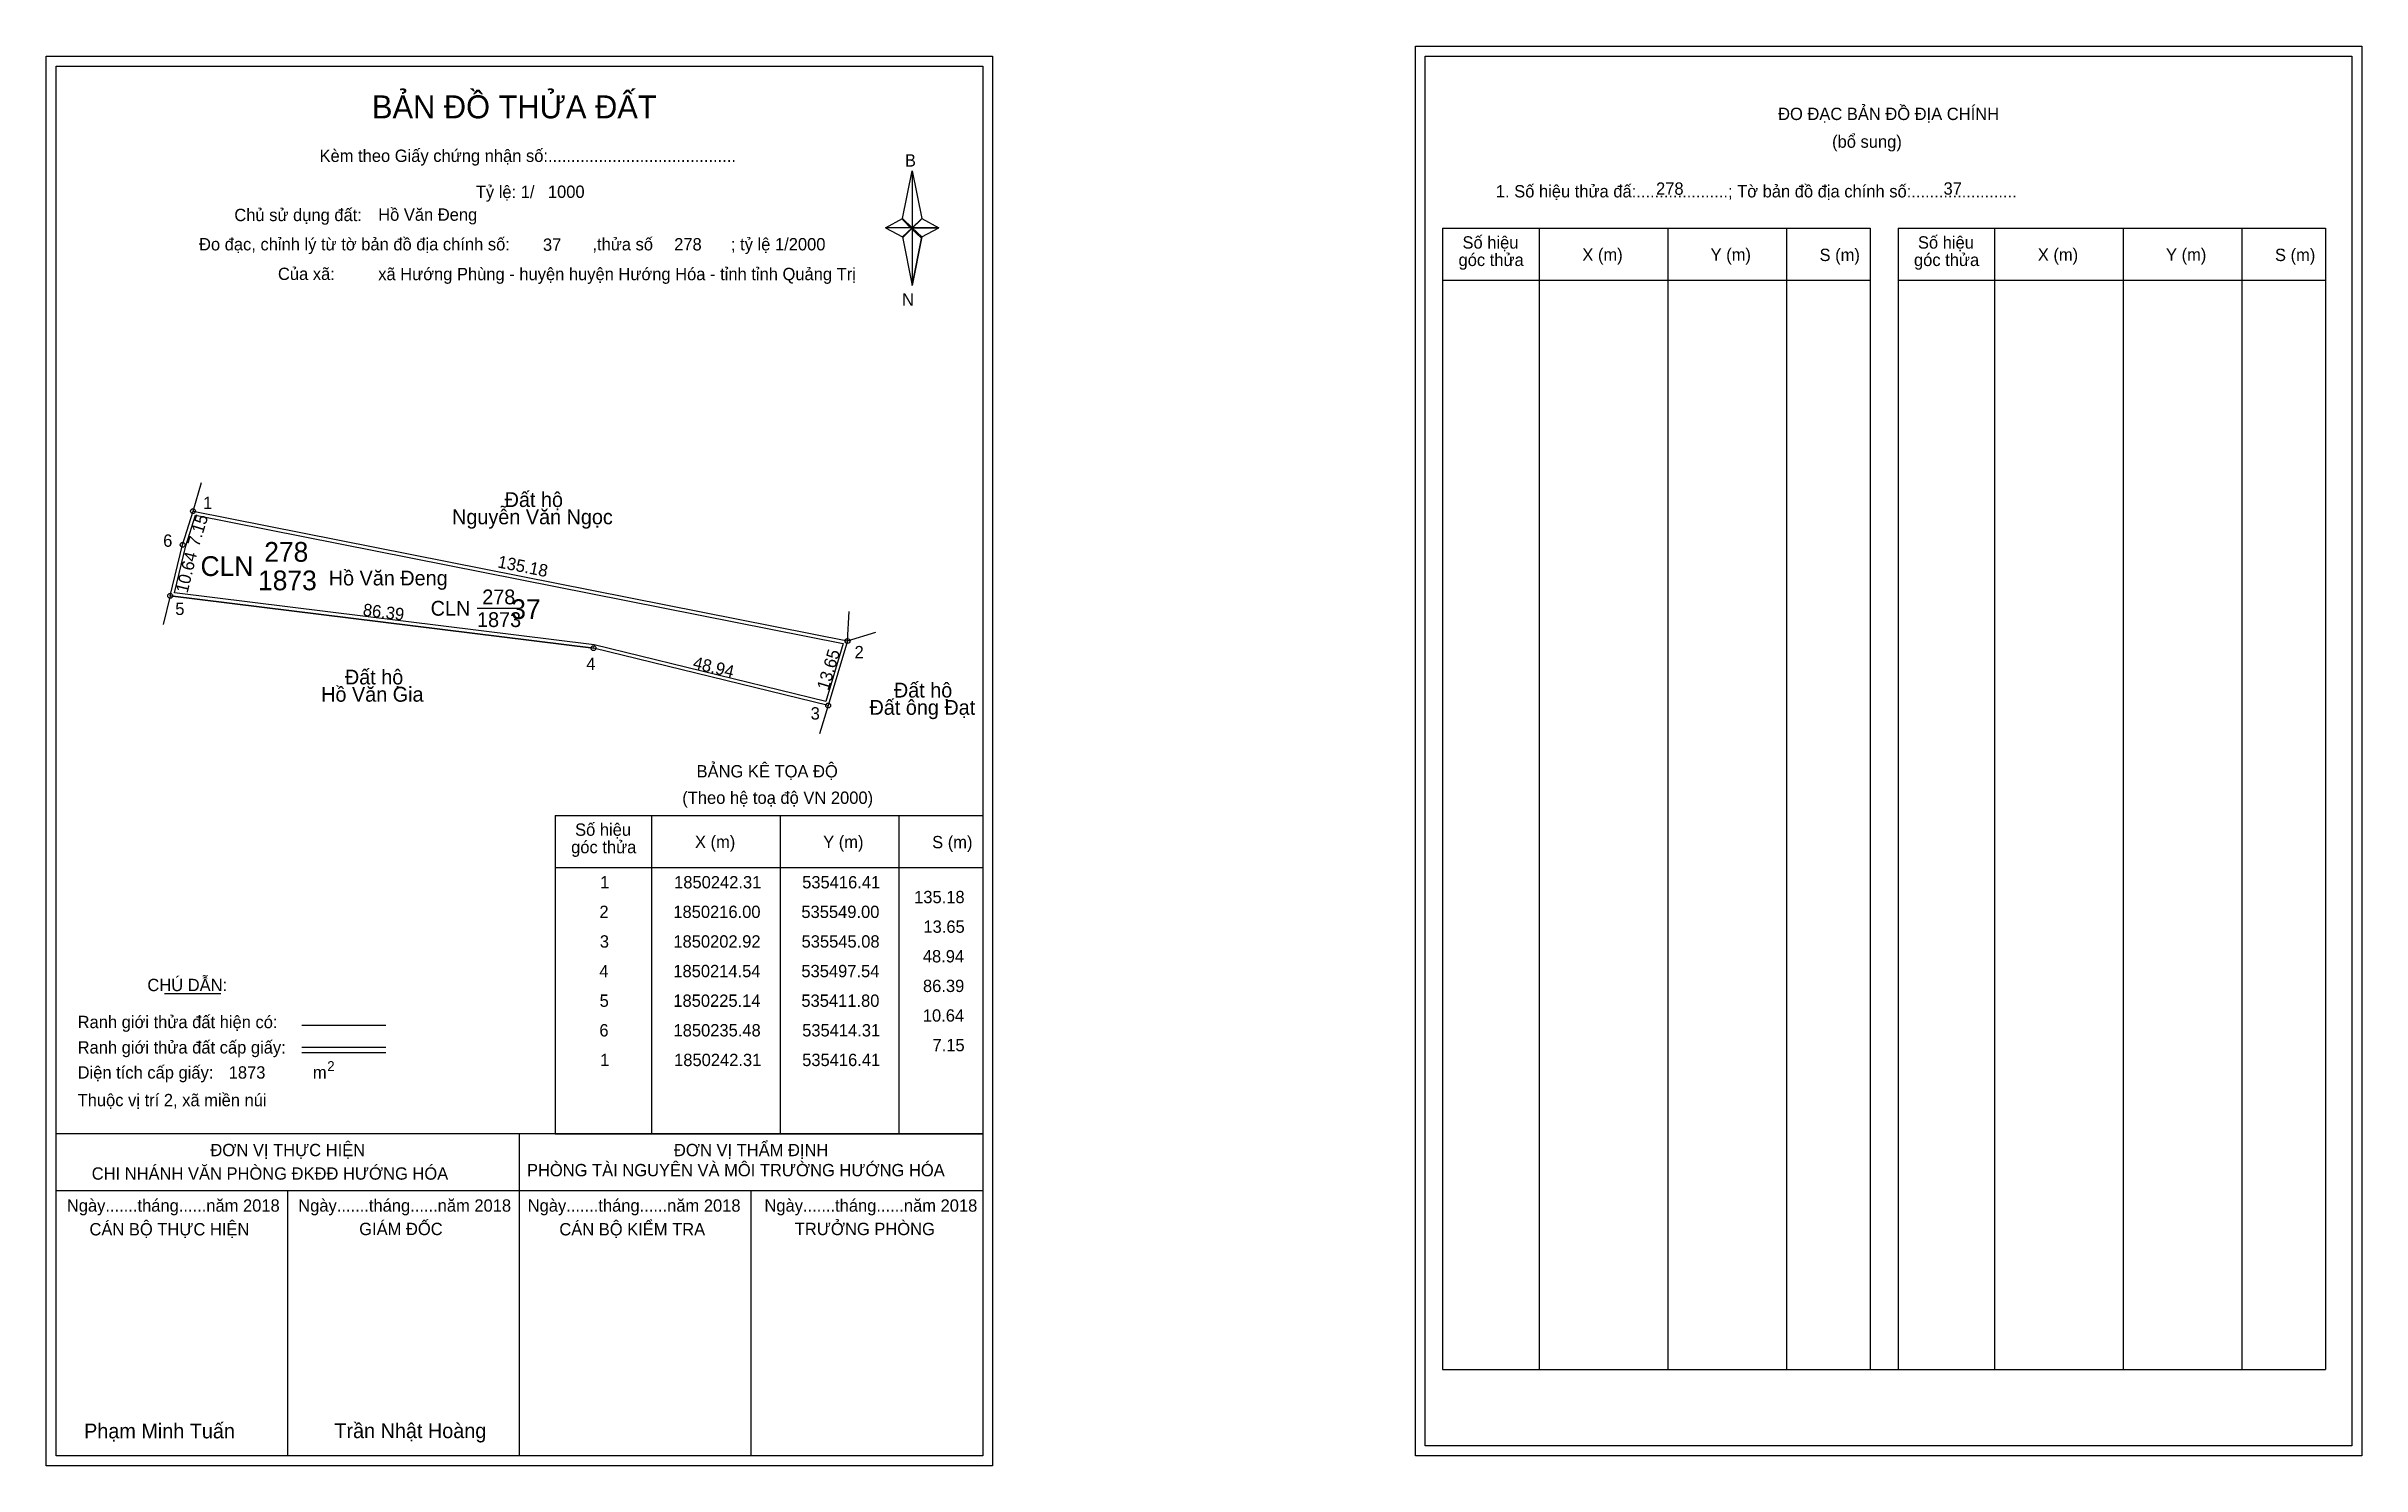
# Model space of a CAD drawing. Extents: x 535387 to 535856, y 1850049 to 1850336.
import ezdxf

# ---------------------------------------------------------------- set-up
doc = ezdxf.new("R2010")
doc.units = 0
for name, color, linetype in [('Level 1', 7, 'Continuous'), ('Level 10', 7, 'Continuous'), ('Level 11', 7, 'Continuous'), ('Level 13', 7, 'Continuous'), ('Level 2', 7, 'Continuous'), ('Level 27', 7, 'Continuous'), ('Level 3', 7, 'Continuous'), ('Level 36', 7, 'Continuous'), ('Level 4', 7, 'Continuous'), ('Level 49', 7, 'Continuous'), ('Level 5', 7, 'Continuous'), ('Level 53', 7, 'Continuous'), ('Level 55', 7, 'Continuous'), ('Level 6', 7, 'Continuous'), ('Level 63', 7, 'Continuous'), ('Level 7', 7, 'Continuous'), ('Level 9', 7, 'Continuous')]:
    doc.layers.add(name, color=color, linetype=linetype)

msp = doc.modelspace()

# ---------------------------------------------------------------- linework, layer by layer
at = {"layer": 'Level 1'}
for p, q in [((535666.02, 1850334.48), (535666.02, 1850334.48)), ((535388.7, 1850332.48), (535388.7, 1850332.48)), ((535560.12, 1850301.6), (535562.09, 1850311.24)), ((535562.09, 1850311.24), (535562.09, 1850299.71)), ((535562.09, 1850311.24), (535564.05, 1850301.6)), ((535556.67, 1850299.71), (535560.12, 1850301.6)), ((535560.12, 1850301.6), (535562.09, 1850299.71)), ((535561.94, 1850299.49), (535560.12, 1850301.38)), ((535563.91, 1850301.38), (535561.94, 1850299.49)), ((535561.94, 1850299.49), (535563.91, 1850301.38)), ((535564.05, 1850301.6), (535562.09, 1850299.71)), ((535562.09, 1850299.71), (535560.12, 1850297.87)), ((535561.94, 1850299.49), (535560.12, 1850297.65)), ((535560.12, 1850297.65), (535561.94, 1850299.49)), ((535560.12, 1850297.87), (535562.09, 1850288.01)), ((535563.91, 1850297.65), (535561.94, 1850299.49)), ((535562.09, 1850299.71), (535562.09, 1850288.01)), ((535562.09, 1850299.71), (535567.5, 1850299.71)), ((535562.09, 1850299.71), (535564.05, 1850297.87)), ((535564.05, 1850297.87), (535562.09, 1850288.01)), ((535564.05, 1850297.87), (535567.5, 1850299.71)), ((535669.55, 1850299.62), (535756.15, 1850299.62)), ((535689.14, 1850068.36), (535689.14, 1850299.62)), ((535715.21, 1850068.36), (535715.21, 1850299.62)), ((535739.19, 1850299.62), (535739.19, 1850068.36)), ((535756.15, 1850299.62), (535756.15, 1850068.36)), ((535761.81, 1850299.62), (535848.41, 1850299.62)), ((535781.4, 1850068.36), (535781.4, 1850299.62)), ((535807.47, 1850068.36), (535807.47, 1850299.62)), ((535831.44, 1850299.62), (535831.44, 1850068.36)), ((535848.41, 1850299.62), (535848.41, 1850068.36)), ((535669.55, 1850289.1), (535756.15, 1850289.1)), ((535761.81, 1850289.1), (535848.41, 1850289.1)), ((535489.79, 1850180.65), (535576.39, 1850180.65)), ((535509.38, 1850116.13), (535509.38, 1850180.65)), ((535535.45, 1850116.13), (535535.45, 1850180.65)), ((535559.42, 1850180.65), (535559.42, 1850116.13)), ((535489.79, 1850170.12), (535576.39, 1850170.12)), ((535410.61, 1850144.54), (535422.02, 1850144.54)), ((535438.48, 1850138.14), (535455.49, 1850138.14)), ((535438.48, 1850133.69), (535455.49, 1850133.69)), ((535438.48, 1850132.6), (535455.49, 1850132.6)), ((535495.52, 1850116.13), (535388.69, 1850116.13)), ((535576.39, 1850116.13), (535471.55, 1850116.13)), ((535482.54, 1850050.9), (535482.54, 1850116.13)), ((535489.79, 1850116.12), (535576.39, 1850116.12)), ((535576.39, 1850104.58), (535388.69, 1850104.58)), ((535435.62, 1850050.9), (535435.62, 1850104.58)), ((535529.47, 1850050.9), (535529.47, 1850104.58)), ((535669.55, 1850068.36), (535848.41, 1850068.36)), ((535853.72, 1850052.9), (535853.72, 1850052.9)), ((535576.39, 1850050.9), (535576.39, 1850050.9))]:
    msp.add_line(p, q, dxfattribs=at)
for points in [[(535560.12, 1850301.6), (535562.09, 1850311.24), (535562.09, 1850299.71)], [(535562.09, 1850299.71), (535564.05, 1850301.6), (535567.5, 1850299.71)], [(535556.67, 1850299.71), (535560.12, 1850297.87), (535562.09, 1850299.71)], [(535562.09, 1850299.71), (535562.09, 1850288.01), (535564.05, 1850297.87)]]:
    msp.add_lwpolyline(points, close=True, dxfattribs=at)
at = {"layer": 'Level 10'}
msp.add_line((535411.8, 1850225.14), (535497.54, 1850214.54), dxfattribs=at)
for points in [[(535416.41, 1850242.31), (535549, 1850216), (535545.08, 1850202.92), (535497.54, 1850214.54), (535411.8, 1850225.14), (535414.31, 1850235.48)], [(535416.89, 1850241.5), (535548.11, 1850215.46), (535544.6, 1850203.76), (535497.67, 1850215.23), (535412.67, 1850225.74), (535414.99, 1850235.29)]]:
    msp.add_lwpolyline(points, close=True, dxfattribs=at)
at = {"layer": 'Level 11'}
for centre in [(535416.41, 1850242.31), (535416.41, 1850242.31), (535414.31, 1850235.48), (535411.8, 1850225.14), (535549, 1850216), (535497.54, 1850214.54), (535545.08, 1850202.92)]:
    msp.add_circle(centre, 0.5, dxfattribs=at)
at = {"layer": 'Level 27'}
for p, q in [((535416.41, 1850242.31), (535418.11, 1850248.07)), ((535411.8, 1850225.14), (535410.39, 1850219.31)), ((535549, 1850216), (535549.36, 1850221.99)), ((535549, 1850216), (535554.74, 1850217.75)), ((535545.08, 1850202.92), (535543.35, 1850197.17))]:
    msp.add_line(p, q, dxfattribs=at)
at = {"layer": 'Level 3'}
for p, q in [((535669.55, 1850299.62), (535669.55, 1850068.36)), ((535761.81, 1850299.62), (535761.81, 1850068.36)), ((535489.79, 1850180.65), (535489.79, 1850116.13))]:
    msp.add_line(p, q, dxfattribs=at)
at = {"layer": 'Level 63'}
for points in [[(535386.69, 1850334.48), (535578.39, 1850334.48), (535578.39, 1850048.9), (535386.69, 1850048.9)], [(535664.02, 1850336.48), (535855.72, 1850336.48), (535855.72, 1850050.9), (535664.02, 1850050.9)], [(535666.02, 1850334.48), (535853.72, 1850334.48), (535853.72, 1850052.9), (535666.02, 1850052.9)], [(535388.69, 1850332.48), (535576.39, 1850332.48), (535576.39, 1850050.9), (535388.69, 1850050.9)]]:
    msp.add_lwpolyline(points, close=True, dxfattribs=at)
at = {"layer": 'Level 9'}
msp.add_line((535473.94, 1850222.62), (535482.45, 1850222.62), dxfattribs=at)

# ---------------------------------------------------------------- texts
at = {"layer": 'Level 1'}
for s, height, p in [('BẢN ĐỒ THỬA ĐẤT', 4.6657, (535452.66, 1850321.88)), ('ĐO ĐẠC BẢN ĐỒ ĐỊA CHÍNH', 2.5, (535737.5, 1850321.54)), ('Kèm theo Giấy chứng nhận số:.........................................', 2.5, (535442.04, 1850313.05)), ('B', 2.5, (535560.63, 1850312.11)), ('(bổ sung)', 2.5, (535748.44, 1850315.92)), ('1. Số hiệu thửa đấ:....................; Tờ bản đồ địa chính số:.......................', 2.5, (535680.33, 1850305.86)), ('Chủ sử dụng đất:', 2.5, (535424.78, 1850301.06)), ('Đo đạc, chỉnh lý từ tờ bản đồ địa chính số:                  ,thửa số                 ; tỷ lệ 1/2000', 2.5, (535417.63, 1850295.13)), ('Số hiệu', 2.5, (535673.57, 1850295.49)), ('Số hiệu', 2.5, (535765.83, 1850295.49)), ('Của xã:', 2.5, (535433.62, 1850289.13)), ('góc thửa', 2.5, (535672.77, 1850291.96)), ('X (m)', 2.5, (535697.85, 1850293.02)), ('Y (m)', 2.5, (535723.83, 1850293.02)), ('S (m)', 2.5, (535745.9, 1850292.97)), ('góc thửa', 2.5, (535765.03, 1850291.96)), ('X (m)', 2.5, (535790.11, 1850293.02)), ('Y (m)', 2.5, (535816.08, 1850293.02)), ('S (m)', 2.5, (535838.16, 1850292.97)), ('N', 2.5, (535560.03, 1850283.94)), ('BẢNG KÊ TỌA ĐỘ', 2.5, (535518.42, 1850188.35)), ('(Theo hệ toạ độ VN 2000)', 2.5, (535515.52, 1850182.99)), ('Số hiệu', 2.5, (535493.81, 1850176.52)), ('góc thửa', 2.5, (535493.01, 1850172.99)), ('X (m)', 2.5, (535518.09, 1850174.04)), ('Y (m)', 2.5, (535544.06, 1850174.04)), ('S (m)', 2.5, (535566.14, 1850173.99)), ('CHÚ DẪN:', 2.5, (535407.17, 1850145.05)), ('Ranh giới thửa đất hiện có:', 2.5, (535393.04, 1850137.55)), ('Ranh giới thửa đất cấp giấy:', 2.5, (535393.04, 1850132.41)), ('Diện tích cấp giấy:', 2.5, (535393.04, 1850127.33)), ('m', 2.5, (535440.7, 1850127.35)), ('2', 2, (535443.6, 1850128.86)), ('Thuộc vị trí 2, xã miền núi', 2.5, (535393.04, 1850121.73)), ('ĐƠN VỊ THỰC HIỆN', 2.5, (535419.93, 1850111.61)), ('ĐƠN VỊ THẨM ĐỊNH', 2.5, (535513.83, 1850111.61)), ('CHI NHÁNH VĂN PHÒNG ĐKĐĐ HƯỚNG HÓA', 2.5, (535395.89, 1850106.85)), ('PHÒNG TÀI NGUYÊN VÀ MÔI TRƯỜNG HƯỚNG HÓA', 2.5, (535484.06, 1850107.54)), ('Ngày.......tháng......năm 2018', 2.5, (535390.86, 1850100.37)), ('CÁN BỘ THỰC HIỆN', 2.5, (535395.44, 1850095.56)), ('Ngày.......tháng......năm 2018', 2.5, (535437.73, 1850100.37)), ('GIÁM ĐỐC', 2.5, (535450.08, 1850095.62)), ('Ngày.......tháng......năm 2018', 2.5, (535484.21, 1850100.37)), ('CÁN BỘ KIỂM TRA', 2.5, (535490.62, 1850095.56)), ('Ngày.......tháng......năm 2018', 2.5, (535532.17, 1850100.37)), ('TRƯỞNG PHÒNG', 2.5, (535538.31, 1850095.62)), ('Phạm Minh Tuấn', 3, (535394.35, 1850054.44)), ('Trần Nhật Hoàng', 3, (535445.05, 1850054.49))]:
    msp.add_text(s, height=height, dxfattribs=at).set_placement(p)
at = {"layer": 'Level 11'}
msp.add_text('Tỷ lệ: 1/', height=2.5, dxfattribs=at).set_placement((535473.7, 1850305.74))
at = {"layer": 'Level 13'}
for s, p in [('278', (535475, 1850223.42)), ('CLN', (535464.55, 1850221.12)), ('1873', (535473.95, 1850218.82))]:
    msp.add_text(s, height=3, dxfattribs=at).set_placement(p)
at = {"layer": 'Level 2'}
msp.add_text('Hồ Văn Đeng', height=3, dxfattribs=at).set_placement((535443.91, 1850227.25))
at = {"layer": 'Level 3'}
msp.add_text('CLN ', height=4, dxfattribs=at).set_placement((535417.94, 1850229.16))
at = {"layer": 'Level 36'}
for s, p in [('Đất hộ', (535479.54, 1850243.14)), ('Nguyễn Văn Ngọc', (535468.89, 1850239.64)), ('Hồ Văn Gia', (535442.37, 1850203.69)), ('Đất hộ', (535447.18, 1850207.19)), ('Đất hộ', (535558.39, 1850204.54)), ('Đất ông Đạt', (535553.45, 1850201.04))]:
    msp.add_text(s, height=3, dxfattribs=at).set_placement(p)
at = {"layer": 'Level 4'}
msp.add_text('278', height=4, dxfattribs=at).set_placement((535430.84, 1850232.05))
at = {"layer": 'Level 49'}
for s, rotation, p in [('7.15', 72.9091, (535417.6, 1850234.95)), ('10.64', 76.3556, (535415.3, 1850225.56)), ('135.18', 348.7765, (535477.98, 1850230.91)), ('86.39', 352.9523, (535450.72, 1850221.13)), ('48.94', 346.2647, (535517.53, 1850210.48)), ('13.65', 73.3168, (535545.12, 1850205.83))]:
    msp.add_text(s, height=2.5, rotation=rotation, dxfattribs=at).set_placement(p)
at = {"layer": 'Level 5'}
msp.add_text('1873', height=4, dxfattribs=at).set_placement((535429.58, 1850226.27))
at = {"layer": 'Level 53'}
for s, p in [('1', (535498.89, 1850165.87)), ('1850242.31', (535513.87, 1850165.87)), ('535416.41', (535539.81, 1850165.87)), ('135.18', (535562.49, 1850162.87)), ('2', (535498.74, 1850159.87)), ('1850216.00', (535513.71, 1850159.87)), ('535549.00', (535539.65, 1850159.87)), ('3', (535498.82, 1850153.87)), ('1850202.92', (535513.72, 1850153.87)), ('535545.08', (535539.69, 1850153.87)), ('13.65', (535564.37, 1850156.87)), ('4', (535498.73, 1850147.87)), ('1850214.54', (535513.71, 1850147.87)), ('535497.54', (535539.65, 1850147.87)), ('48.94', (535564.25, 1850150.87)), ('86.39', (535564.28, 1850144.87)), ('5', (535498.78, 1850141.87)), ('1850225.14', (535513.71, 1850141.87)), ('535411.80', (535539.65, 1850141.87)), ('10.64', (535564.25, 1850138.87)), ('6', (535498.73, 1850135.87)), ('1850235.48', (535513.75, 1850135.87)), ('535414.31', (535539.81, 1850135.87)), ('1', (535498.89, 1850129.87)), ('1850242.31', (535513.87, 1850129.87)), ('535416.41', (535539.81, 1850129.87)), ('7.15', (535566.21, 1850132.87))]:
    msp.add_text(s, height=2.5, dxfattribs=at).set_placement(p)
at = {"layer": 'Level 55'}
for s, height, p in [('1', 0.4, (535416.3, 1850242.31)), ('0', 0.11, (535416.37, 1850242.2)), ('6', 0.4, (535414.17, 1850235.48)), ('5', 0.4, (535411.67, 1850225.14)), ('277', 0.11, (535411.68, 1850225.03)), ('277', 0.11, (535411.68, 1850225.03)), ('2', 0.4, (535548.86, 1850216)), ('0', 0.11, (535548.96, 1850215.89)), ('0', 0.11, (535548.96, 1850215.89)), ('0', 0.11, (535548.96, 1850215.89)), ('4', 0.4, (535497.4, 1850214.54)), ('277', 0.11, (535497.42, 1850214.43)), ('277', 0.11, (535497.42, 1850214.43)), ('277', 0.11, (535544.96, 1850202.81)), ('277', 0.11, (535544.96, 1850202.81)), ('3', 0.4, (535544.96, 1850202.92)), ('0', 0.11, (535545.04, 1850202.81)), ('0', 0.11, (535545.04, 1850202.81))]:
    msp.add_text(s, height=height, dxfattribs=at).set_placement(p)
at = {"layer": 'Level 6'}
for s, p in [('1000', (535488.3, 1850305.76)), ('278', (535712.78, 1850306.4)), ('37', (535771.02, 1850306.42)), ('Hồ Văn Đeng', (535453.92, 1850301.13)), ('37', (535487.3, 1850295.04)), ('278', (535513.88, 1850295.12)), ('xã Hướng Phùng - huyện huyện Hướng Hóa - tỉnh tỉnh Quảng Trị', (535453.93, 1850289.09)), ('1873', (535423.64, 1850127.33))]:
    msp.add_text(s, height=2.5, dxfattribs=at).set_placement(p)
at = {"layer": 'Level 7'}
msp.add_text('37', height=4, dxfattribs=at).set_placement((535480.88, 1850220.44))
at = {"layer": 'Level 9'}
for s, p in [('1', (535418.45, 1850242.72)), ('6', (535410.37, 1850235.08)), ('5', (535412.82, 1850221.26)), ('4', (535496.1, 1850210.14)), ('2', (535550.42, 1850212.49)), ('3', (535541.53, 1850200.08))]:
    msp.add_text(s, height=2.5, dxfattribs=at).set_placement(p)

doc.saveas('drawing.dxf')
